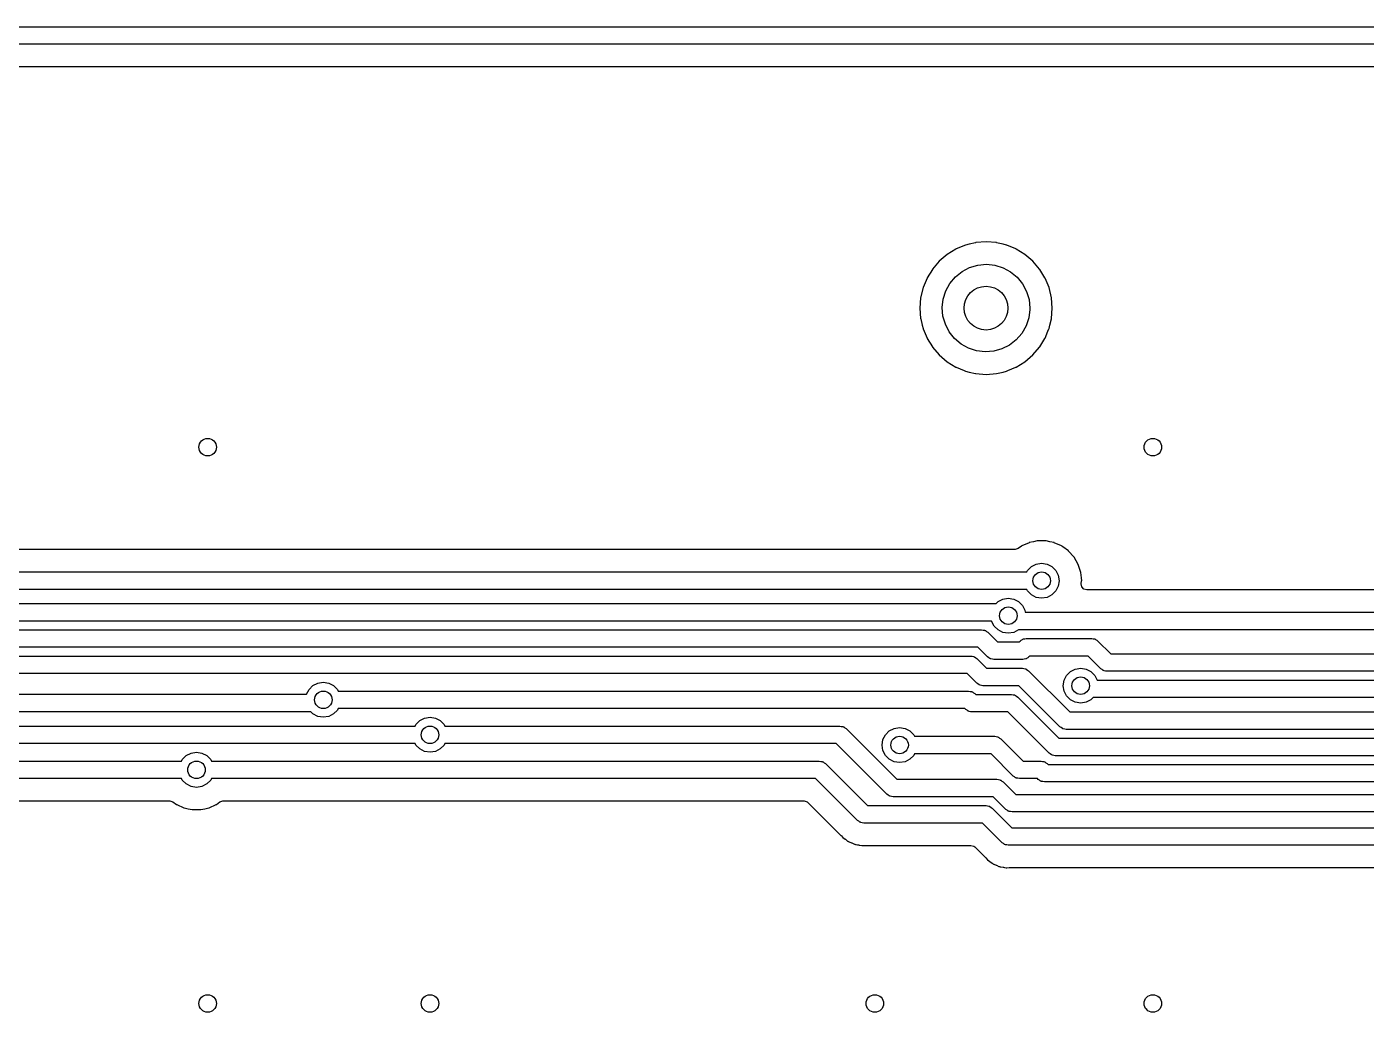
# Model space of a CAD drawing. Extents: x 61 to 228, y -146 to -45.
# Drawn here: x 138.11 to 168.7, y -67.51 to -45.01 of the extents above; entities that cross this region are included whole.
import ezdxf

# ---------------------------------------------------------------- set-up
doc = ezdxf.new("R2010")
doc.units = 0
doc.layers.add('BLACK', color=7, linetype='CONTINUOUS')

msp = doc.modelspace()

# ---------------------------------------------------------------- linework, layer by layer
at = {"layer": 'BLACK', "linetype": 'CONTINUOUS'}
for p, q in [((103.353, -45.012), (226.822, -45.012)), ((226.739, -45.412), (103.435, -45.412)), ((103.698, -45.9205), (226.476, -45.9205)), ((159.329, -50.0893), (159.135, -50.2082)), ((159.333, -50.0868), (159.329, -50.0893)), ((159.338, -50.0849), (159.333, -50.0868)), ((159.548, -49.9978), (159.338, -50.0849)), ((159.338, -50.0849), (159.338, -50.0849)), ((159.552, -49.9959), (159.548, -49.9978)), ((159.548, -49.9978), (159.548, -49.9978)), ((159.633, -49.9766), (159.552, -49.9959)), ((159.778, -49.9416), (159.633, -49.9766)), ((159.783, -49.9405), (159.778, -49.9416)), ((159.778, -49.9416), (159.778, -49.9416)), ((160.02, -49.9218), (159.783, -49.9405)), ((160.257, -49.9405), (160.02, -49.9218)), ((160.262, -49.9416), (160.257, -49.9405)), ((160.407, -49.9766), (160.262, -49.9416)), ((160.262, -49.9416), (160.262, -49.9416)), ((160.488, -49.9959), (160.407, -49.9766)), ((160.492, -49.9978), (160.488, -49.9959)), ((160.702, -50.0849), (160.492, -49.9978)), ((160.492, -49.9978), (160.492, -49.9978)), ((160.707, -50.0868), (160.702, -50.0849)), ((160.702, -50.0849), (160.702, -50.0849)), ((160.711, -50.0893), (160.707, -50.0868)), ((160.905, -50.2082), (160.711, -50.0893)), ((158.95, -50.365), (158.796, -50.5456)), ((159.131, -50.2108), (158.95, -50.365)), ((159.135, -50.2082), (159.131, -50.2108)), ((159.135, -50.2082), (159.135, -50.2082)), ((159.645, -50.5078), (159.833, -50.4527)), ((159.833, -50.4527), (160.027, -50.435)), ((160.027, -50.435), (160.221, -50.4554)), ((160.221, -50.4554), (160.408, -50.5131)), ((160.909, -50.2108), (160.905, -50.2082)), ((160.905, -50.2082), (160.905, -50.2082)), ((161.09, -50.365), (160.909, -50.2108)), ((161.244, -50.5456), (161.09, -50.365)), ((158.672, -50.748), (158.581, -50.9674)), ((158.674, -50.7438), (158.672, -50.748)), ((158.793, -50.5498), (158.674, -50.7438)), ((158.796, -50.5456), (158.793, -50.5498)), ((158.793, -50.5498), (158.793, -50.5498)), ((159.195, -50.87), (159.32, -50.7205)), ((159.32, -50.7205), (159.472, -50.5982)), ((159.472, -50.5982), (159.645, -50.5078)), ((160.408, -50.5131), (160.579, -50.606)), ((160.579, -50.606), (160.73, -50.7304)), ((160.73, -50.7304), (160.853, -50.8816)), ((161.247, -50.5498), (161.244, -50.5456)), ((161.366, -50.7438), (161.247, -50.5498)), ((161.247, -50.5498), (161.247, -50.5498)), ((161.368, -50.748), (161.366, -50.7438)), ((161.459, -50.9674), (161.368, -50.748)), ((158.581, -50.9674), (158.525, -51.1983)), ((159.042, -51.2271), (159.101, -51.0411)), ((159.101, -51.0411), (159.195, -50.87)), ((160.853, -50.8816), (160.945, -51.0539)), ((160.945, -51.0539), (161.001, -51.2408)), ((161.515, -51.1983), (161.459, -50.9674)), ((158.525, -51.1983), (158.507, -51.435)), ((159.02, -51.421), (159.042, -51.2271)), ((161.001, -51.2408), (161.02, -51.435)), ((161.533, -51.435), (161.515, -51.1983)), ((158.507, -51.435), (158.525, -51.6717)), ((158.525, -51.6717), (158.527, -51.6765)), ((158.527, -51.6765), (158.527, -51.6765)), ((158.527, -51.6765), (158.562, -51.8224)), ((159.036, -51.6155), (159.02, -51.421)), ((159.09, -51.8031), (159.036, -51.6155)), ((160.995, -51.6565), (160.934, -51.8417)), ((161.02, -51.4629), (160.995, -51.6565)), ((161.02, -51.435), (161.02, -51.4629)), ((161.478, -51.8224), (161.513, -51.6765)), ((161.513, -51.6765), (161.515, -51.6717)), ((161.513, -51.6765), (161.513, -51.6765)), ((161.515, -51.6717), (161.533, -51.435)), ((158.562, -51.8224), (158.581, -51.9026)), ((158.581, -51.9026), (158.583, -51.9072)), ((158.583, -51.9072), (158.583, -51.9072)), ((158.583, -51.9072), (158.607, -51.9645)), ((158.607, -51.9645), (158.672, -52.122)), ((159.179, -51.9767), (159.09, -51.8031)), ((159.301, -52.1297), (159.179, -51.9767)), ((160.934, -51.8417), (160.837, -52.0114)), ((161.368, -52.122), (161.433, -51.9645)), ((161.433, -51.9645), (161.457, -51.9072)), ((161.457, -51.9072), (161.459, -51.9026)), ((161.457, -51.9072), (161.457, -51.9072)), ((161.459, -51.9026), (161.478, -51.8224)), ((158.672, -52.122), (158.674, -52.1262)), ((158.674, -52.1262), (158.793, -52.3202)), ((159.449, -52.2561), (159.301, -52.1297)), ((159.62, -52.3514), (159.449, -52.2561)), ((160.556, -52.2793), (160.382, -52.3673)), ((160.71, -52.1592), (160.556, -52.2793)), ((160.837, -52.0114), (160.71, -52.1592)), ((161.247, -52.3202), (161.366, -52.1262)), ((161.366, -52.1262), (161.368, -52.122)), ((158.793, -52.3202), (158.793, -52.3202)), ((158.793, -52.3202), (158.796, -52.3244)), ((158.796, -52.3244), (158.95, -52.505)), ((158.95, -52.505), (159.131, -52.6592)), ((159.805, -52.4117), (159.62, -52.3514)), ((159.999, -52.4348), (159.805, -52.4117)), ((160.194, -52.4198), (159.999, -52.4348)), ((160.382, -52.3673), (160.194, -52.4198)), ((160.909, -52.6592), (161.09, -52.505)), ((161.09, -52.505), (161.244, -52.3244)), ((161.244, -52.3244), (161.247, -52.3202)), ((161.247, -52.3202), (161.247, -52.3202)), ((159.131, -52.6592), (159.135, -52.6618)), ((159.135, -52.6618), (159.135, -52.6618)), ((159.135, -52.6618), (159.329, -52.7807)), ((159.329, -52.7807), (159.333, -52.7832)), ((159.333, -52.7832), (159.338, -52.7851)), ((159.338, -52.7851), (159.338, -52.7851)), ((159.338, -52.7851), (159.521, -52.861)), ((159.521, -52.861), (159.552, -52.8741)), ((159.552, -52.8741), (159.633, -52.8934)), ((159.633, -52.8934), (159.778, -52.9284)), ((160.262, -52.9284), (160.407, -52.8934)), ((160.407, -52.8934), (160.488, -52.8741)), ((160.488, -52.8741), (160.519, -52.861)), ((160.519, -52.861), (160.702, -52.7851)), ((160.702, -52.7851), (160.707, -52.7832)), ((160.702, -52.7851), (160.702, -52.7851)), ((160.707, -52.7832), (160.711, -52.7807)), ((160.711, -52.7807), (160.905, -52.6618)), ((160.905, -52.6618), (160.909, -52.6592)), ((160.905, -52.6618), (160.905, -52.6618)), ((159.778, -52.9284), (159.778, -52.9284)), ((159.778, -52.9284), (159.783, -52.9295)), ((159.783, -52.9295), (160.02, -52.9482)), ((160.02, -52.9482), (160.257, -52.9295)), ((160.257, -52.9295), (160.262, -52.9284)), ((160.262, -52.9284), (160.262, -52.9284)), ((160.828, -56.8708), (160.753, -56.9254)), ((160.833, -56.8669), (160.828, -56.8708)), ((160.828, -56.8708), (160.828, -56.8708)), ((160.839, -56.8642), (160.833, -56.8669)), ((161.002, -56.7919), (160.839, -56.8642)), ((160.839, -56.8642), (160.839, -56.8642)), ((161.008, -56.7892), (161.002, -56.7919)), ((161.002, -56.7919), (161.002, -56.7919)), ((161.101, -56.7694), (161.008, -56.7892)), ((161.188, -56.7509), (161.101, -56.7694)), ((161.195, -56.7495), (161.188, -56.7509)), ((161.188, -56.7509), (161.188, -56.7509)), ((161.385, -56.7495), (161.195, -56.7495)), ((161.392, -56.7509), (161.385, -56.7495)), ((161.479, -56.7694), (161.392, -56.7509)), ((161.392, -56.7509), (161.392, -56.7509)), ((161.572, -56.7892), (161.479, -56.7694)), ((161.578, -56.7919), (161.572, -56.7892)), ((161.741, -56.8642), (161.578, -56.7919)), ((161.578, -56.7919), (161.578, -56.7919)), ((161.747, -56.8669), (161.741, -56.8642)), ((161.741, -56.8642), (161.741, -56.8642)), ((161.752, -56.8708), (161.747, -56.8669)), ((161.774, -56.8866), (161.752, -56.8708)), ((161.752, -56.8708), (161.752, -56.8708)), ((161.901, -56.9791), (161.774, -56.8866)), ((160.679, -56.9495), (117.694, -56.9495)), ((160.686, -56.9493), (160.679, -56.9495)), ((160.753, -56.9254), (160.686, -56.9493)), ((161.906, -56.984), (161.901, -56.9791)), ((162.024, -57.1155), (161.906, -56.984)), ((161.906, -56.984), (161.906, -56.984)), ((162.029, -57.1211), (162.024, -57.1155)), ((162.125, -57.2864), (162.029, -57.1211)), ((117.431, -57.458), (160.949, -57.458)), ((160.949, -57.458), (160.966, -57.4229)), ((160.966, -57.4229), (161.055, -57.3344)), ((161.055, -57.3344), (161.166, -57.2776)), ((161.166, -57.2776), (161.29, -57.258)), ((161.29, -57.258), (161.414, -57.2776)), ((161.414, -57.2776), (161.525, -57.3344)), ((161.525, -57.3344), (161.614, -57.4229)), ((161.614, -57.4229), (161.67, -57.5344)), ((162.184, -57.4681), (162.125, -57.2864)), ((162.184, -57.4746), (162.184, -57.4681)), ((162.197, -57.5966), (162.184, -57.4746)), ((162.184, -57.4746), (162.184, -57.4746)), ((161.67, -57.7816), (161.614, -57.8931)), ((161.67, -57.5344), (161.69, -57.658)), ((161.69, -57.658), (161.67, -57.7816)), ((162.196, -57.7308), (162.203, -57.6646)), ((162.207, -57.7963), (162.196, -57.7308)), ((162.204, -57.658), (162.197, -57.5966)), ((162.203, -57.6646), (162.204, -57.658)), ((162.253, -57.85), (162.207, -57.7963)), ((160.949, -57.858), (117.348, -57.858)), ((160.293, -58.1339), (160.404, -58.0771)), ((160.404, -58.0771), (160.528, -58.0575)), ((160.528, -58.0575), (160.652, -58.0771)), ((160.652, -58.0771), (160.763, -58.1339)), ((160.966, -57.8931), (160.949, -57.858)), ((161.055, -57.9816), (160.966, -57.8931)), ((161.166, -58.0384), (161.055, -57.9816)), ((161.29, -58.058), (161.166, -58.0384)), ((161.414, -58.0384), (161.29, -58.058)), ((161.525, -57.9816), (161.414, -58.0384)), ((161.614, -57.8931), (161.525, -57.9816)), ((162.321, -57.87), (162.253, -57.85)), ((173.27, -57.87), (162.321, -57.87)), ((127.12, -58.1785), (160.248, -58.1785)), ((160.248, -58.1785), (160.293, -58.1339)), ((160.763, -58.1339), (160.852, -58.2224)), ((160.852, -58.2224), (160.908, -58.3339)), ((160.908, -58.3339), (160.915, -58.3785)), ((160.915, -58.3785), (173.532, -58.3785)), ((160.147, -58.5785), (127.134, -58.5785)), ((160.148, -58.5811), (160.147, -58.5785)), ((160.204, -58.6926), (160.148, -58.5811)), ((160.293, -58.7811), (160.204, -58.6926)), ((127.369, -58.778), (159.918, -58.778)), ((159.918, -58.778), (159.951, -58.7855)), ((159.951, -58.7855), (159.984, -58.7892)), ((159.984, -58.7892), (159.994, -58.7953)), ((159.994, -58.7953), (160.005, -58.7979)), ((160.005, -58.7979), (160.031, -58.8188)), ((160.031, -58.8188), (160.059, -58.8366)), ((160.059, -58.8366), (160.28, -59.057)), ((160.404, -58.8379), (160.293, -58.7811)), ((160.528, -58.8575), (160.404, -58.8379)), ((160.652, -58.8379), (160.528, -58.8575)), ((160.763, -58.7811), (160.652, -58.8379)), ((160.766, -58.7785), (160.763, -58.7811)), ((173.615, -58.7785), (160.766, -58.7785)), ((160.776, -59.057), (160.797, -59.0363)), ((160.797, -59.0363), (160.825, -59.0186)), ((160.825, -59.0186), (160.851, -58.9978)), ((160.851, -58.9978), (160.863, -58.9952)), ((160.863, -58.9952), (160.872, -58.9891)), ((160.872, -58.9891), (160.906, -58.9854)), ((160.906, -58.9854), (160.938, -58.978)), ((160.938, -58.978), (162.435, -58.978)), ((162.435, -58.978), (162.468, -58.9855)), ((162.468, -58.9855), (162.501, -58.9892)), ((162.501, -58.9892), (162.511, -58.9953)), ((162.511, -58.9953), (162.522, -58.9979)), ((162.522, -58.9979), (162.548, -59.0188)), ((162.548, -59.0188), (162.576, -59.0366)), ((162.576, -59.0366), (162.867, -59.3275)), ((159.835, -59.178), (127.452, -59.178)), ((160.055, -59.3984), (159.835, -59.178)), ((160.28, -59.057), (160.776, -59.057)), ((162.867, -59.3275), (198.835, -59.3275)), ((127.617, -59.3775), (159.67, -59.3775)), ((159.67, -59.3775), (159.702, -59.385)), ((159.702, -59.385), (159.736, -59.3887)), ((159.736, -59.3887), (159.745, -59.3949)), ((159.745, -59.3949), (159.757, -59.3974)), ((159.757, -59.3974), (159.783, -59.4183)), ((159.783, -59.4183), (159.811, -59.4361)), ((159.811, -59.4361), (160.031, -59.6565)), ((160.084, -59.4162), (160.055, -59.3984)), ((160.11, -59.4371), (160.084, -59.4162)), ((160.121, -59.4396), (160.11, -59.4371)), ((160.131, -59.4458), (160.121, -59.4396)), ((160.164, -59.4495), (160.131, -59.4458)), ((160.196, -59.457), (160.164, -59.4495)), ((160.859, -59.457), (160.196, -59.457)), ((160.892, -59.4496), (160.859, -59.457)), ((160.925, -59.4459), (160.892, -59.4496)), ((160.935, -59.4398), (160.925, -59.4459)), ((160.946, -59.4372), (160.935, -59.4398)), ((160.972, -59.4164), (160.946, -59.4372)), ((161, -59.3987), (160.972, -59.4164)), ((161.021, -59.378), (161, -59.3987)), ((162.352, -59.378), (161.021, -59.378)), ((162.057, -59.6744), (162.181, -59.6549)), ((162.181, -59.6549), (162.305, -59.6744)), ((162.643, -59.6689), (162.352, -59.378)), ((159.587, -59.7775), (127.7, -59.7775)), ((159.807, -59.9979), (159.587, -59.7775)), ((160.031, -59.6565), (160.852, -59.6565)), ((160.852, -59.6565), (160.885, -59.664)), ((160.885, -59.664), (160.918, -59.6678)), ((160.918, -59.6678), (160.928, -59.6739)), ((160.928, -59.6739), (160.939, -59.6764)), ((160.939, -59.6764), (160.965, -59.6973)), ((160.965, -59.6973), (160.993, -59.7151)), ((160.993, -59.7151), (161.933, -60.6544)), ((161.781, -60.0549), (161.801, -59.9313)), ((161.801, -59.9313), (161.857, -59.8198)), ((161.857, -59.8198), (161.946, -59.7313)), ((161.946, -59.7313), (162.057, -59.6744)), ((162.305, -59.6744), (162.416, -59.7313)), ((162.416, -59.7313), (162.505, -59.8198)), ((162.505, -59.8198), (162.559, -59.927)), ((162.559, -59.927), (199.083, -59.927)), ((162.671, -59.6867), (162.643, -59.6689)), ((162.697, -59.7076), (162.671, -59.6867)), ((162.708, -59.7102), (162.697, -59.7076)), ((162.718, -59.7163), (162.708, -59.7102)), ((162.751, -59.72), (162.718, -59.7163)), ((162.784, -59.7275), (162.751, -59.72)), ((198.917, -59.7275), (162.784, -59.7275)), ((127.59, -60.252), (144.502, -60.252)), ((144.502, -60.252), (144.558, -60.1419)), ((144.558, -60.1419), (144.647, -60.0534)), ((144.647, -60.0534), (144.758, -59.9966)), ((144.758, -59.9966), (144.882, -59.977)), ((144.882, -59.977), (145.006, -59.9966)), ((145.006, -59.9966), (145.117, -60.0534)), ((145.117, -60.0534), (145.206, -60.1419)), ((145.206, -60.1419), (145.223, -60.177)), ((145.223, -60.177), (159.622, -60.177)), ((159.622, -60.177), (159.654, -60.1845)), ((159.654, -60.1845), (159.687, -60.1882)), ((159.687, -60.1882), (159.697, -60.1944)), ((159.697, -60.1944), (159.708, -60.1969)), ((159.708, -60.1969), (159.734, -60.2178)), ((159.734, -60.2178), (159.763, -60.2356)), ((159.763, -60.2356), (159.783, -60.256)), ((159.783, -60.256), (160.604, -60.256)), ((159.835, -60.0157), (159.807, -59.9979)), ((159.861, -60.0366), (159.835, -60.0157)), ((159.873, -60.0392), (159.861, -60.0366)), ((159.882, -60.0453), (159.873, -60.0392)), ((159.916, -60.049), (159.882, -60.0453)), ((159.948, -60.0565), (159.916, -60.049)), ((160.769, -60.0565), (159.948, -60.0565)), ((160.604, -60.256), (160.637, -60.2635)), ((160.637, -60.2635), (160.67, -60.2673)), ((160.67, -60.2673), (160.679, -60.2734)), ((161.708, -60.9958), (160.769, -60.0565)), ((161.801, -60.1785), (161.781, -60.0549)), ((161.857, -60.29), (161.801, -60.1785)), ((160.679, -60.2734), (160.691, -60.276)), ((160.691, -60.276), (160.717, -60.2968)), ((160.717, -60.2968), (160.745, -60.3146)), ((160.745, -60.3146), (161.684, -61.2539)), ((161.946, -60.3785), (161.857, -60.29)), ((162.057, -60.4353), (161.946, -60.3785)), ((162.181, -60.4549), (162.057, -60.4353)), ((162.305, -60.4353), (162.181, -60.4549)), ((162.416, -60.3785), (162.305, -60.4353)), ((162.468, -60.327), (162.416, -60.3785)), ((199.166, -60.327), (162.468, -60.327)), ((144.598, -60.652), (127.673, -60.652)), ((144.647, -60.7006), (144.598, -60.652)), ((144.758, -60.7574), (144.647, -60.7006)), ((144.882, -60.777), (144.758, -60.7574)), ((145.006, -60.7574), (144.882, -60.777)), ((145.117, -60.7006), (145.006, -60.7574)), ((145.206, -60.6121), (145.117, -60.7006)), ((145.223, -60.577), (145.206, -60.6121)), ((159.538, -60.577), (145.223, -60.577)), ((146.996, -60.9414), (147.085, -60.8529)), ((147.085, -60.8529), (147.196, -60.7961)), ((147.196, -60.7961), (147.32, -60.7765)), ((147.32, -60.7765), (147.444, -60.7961)), ((147.444, -60.7961), (147.555, -60.8529)), ((147.555, -60.8529), (147.644, -60.9414)), ((159.559, -60.5974), (159.538, -60.577)), ((159.587, -60.6152), (159.559, -60.5974)), ((159.613, -60.6361), (159.587, -60.6152)), ((159.624, -60.6387), (159.613, -60.6361)), ((159.634, -60.6448), (159.624, -60.6387)), ((159.667, -60.6485), (159.634, -60.6448)), ((159.7, -60.656), (159.667, -60.6485)), ((160.521, -60.656), (159.7, -60.656)), ((161.46, -61.5953), (160.521, -60.656)), ((161.933, -60.6544), (199.769, -60.6544)), ((127.714, -60.9765), (146.979, -60.9765)), ((146.979, -60.9765), (146.996, -60.9414)), ((147.644, -60.9414), (147.661, -60.9765)), ((147.661, -60.9765), (156.681, -60.9765)), ((156.681, -60.9765), (156.713, -60.984)), ((156.713, -60.984), (156.747, -60.9877)), ((156.747, -60.9877), (156.756, -60.9939)), ((156.756, -60.9939), (156.768, -60.9964)), ((156.768, -60.9964), (156.794, -61.0173)), ((156.794, -61.0173), (156.822, -61.0351)), ((156.822, -61.0351), (157.979, -62.1925)), ((157.665, -61.2871), (157.722, -61.1756)), ((157.722, -61.1756), (157.81, -61.0871)), ((157.81, -61.0871), (157.922, -61.0302)), ((157.922, -61.0302), (158.045, -61.0107)), ((158.045, -61.0107), (158.169, -61.0302)), ((158.169, -61.0302), (158.28, -61.0871)), ((158.28, -61.0871), (158.369, -61.1756)), ((158.369, -61.1756), (158.387, -61.2107)), ((161.737, -61.0136), (161.708, -60.9958)), ((161.763, -61.0344), (161.737, -61.0136)), ((161.774, -61.037), (161.763, -61.0344)), ((161.784, -61.0431), (161.774, -61.037)), ((161.817, -61.0469), (161.784, -61.0431)), ((161.849, -61.0544), (161.817, -61.0469)), ((199.851, -61.0544), (161.849, -61.0544)), ((146.979, -61.3765), (127.797, -61.3765)), ((146.996, -61.4116), (146.979, -61.3765)), ((147.085, -61.5001), (146.996, -61.4116)), ((147.644, -61.4116), (147.555, -61.5001)), ((147.661, -61.3765), (147.644, -61.4116)), ((156.598, -61.3765), (147.661, -61.3765)), ((157.755, -62.5339), (156.598, -61.3765)), ((157.645, -61.4107), (157.665, -61.2871)), ((157.665, -61.5343), (157.645, -61.4107)), ((158.387, -61.2107), (160.217, -61.2107)), ((160.217, -61.2107), (160.25, -61.2182)), ((160.25, -61.2182), (160.283, -61.2219)), ((160.283, -61.2219), (160.293, -61.228)), ((160.293, -61.228), (160.304, -61.2306)), ((160.304, -61.2306), (160.33, -61.2515)), ((160.33, -61.2515), (160.358, -61.2692)), ((160.358, -61.2692), (160.865, -61.776)), ((161.684, -61.2539), (200.272, -61.2539)), ((127.762, -61.776), (141.645, -61.776)), ((141.645, -61.776), (141.662, -61.7409)), ((141.662, -61.7409), (141.751, -61.6524)), ((141.751, -61.6524), (141.862, -61.5956)), ((141.862, -61.5956), (141.986, -61.576)), ((141.986, -61.576), (142.11, -61.5956)), ((142.11, -61.5956), (142.221, -61.6524)), ((142.221, -61.6524), (142.31, -61.7409)), ((142.31, -61.7409), (142.327, -61.776)), ((142.327, -61.776), (156.21, -61.776)), ((147.196, -61.5569), (147.085, -61.5001)), ((147.32, -61.5765), (147.196, -61.5569)), ((147.444, -61.5569), (147.32, -61.5765)), ((147.555, -61.5001), (147.444, -61.5569)), ((156.21, -61.776), (156.243, -61.7835)), ((156.243, -61.7835), (156.276, -61.7872)), ((156.276, -61.7872), (156.286, -61.7934)), ((156.286, -61.7934), (156.297, -61.7959)), ((156.297, -61.7959), (156.323, -61.8168)), ((157.722, -61.6458), (157.665, -61.5343)), ((157.81, -61.7343), (157.722, -61.6458)), ((157.922, -61.7911), (157.81, -61.7343)), ((158.045, -61.8107), (157.922, -61.7911)), ((158.169, -61.7911), (158.045, -61.8107)), ((158.28, -61.7343), (158.169, -61.7911)), ((158.369, -61.6458), (158.28, -61.7343)), ((158.387, -61.6107), (158.369, -61.6458)), ((160.134, -61.6107), (158.387, -61.6107)), ((160.641, -62.1174), (160.134, -61.6107)), ((160.865, -61.776), (161.276, -61.776)), ((161.276, -61.776), (161.309, -61.7835)), ((161.309, -61.7835), (161.342, -61.7872)), ((161.342, -61.7872), (161.352, -61.7934)), ((161.352, -61.7934), (161.363, -61.7959)), ((161.363, -61.7959), (161.389, -61.8168)), ((161.488, -61.6131), (161.46, -61.5953)), ((161.514, -61.6339), (161.488, -61.6131)), ((161.526, -61.6365), (161.514, -61.6339)), ((161.535, -61.6426), (161.526, -61.6365)), ((161.569, -61.6464), (161.535, -61.6426)), ((161.601, -61.6539), (161.569, -61.6464)), ((200.383, -61.6539), (161.601, -61.6539)), ((156.323, -61.8168), (156.351, -61.8346)), ((156.351, -61.8346), (157.309, -62.792)), ((161.389, -61.8168), (161.417, -61.8346)), ((161.417, -61.8346), (161.436, -61.8534)), ((161.436, -61.8534), (217.264, -61.8534)), ((141.645, -62.176), (127.845, -62.176)), ((141.662, -62.2111), (141.645, -62.176)), ((141.751, -62.2996), (141.662, -62.2111)), ((141.862, -62.3564), (141.751, -62.2996)), ((141.986, -62.376), (141.862, -62.3564)), ((142.11, -62.3564), (141.986, -62.376)), ((142.221, -62.2996), (142.11, -62.3564)), ((142.31, -62.2111), (142.221, -62.2996)), ((142.327, -62.176), (142.31, -62.2111)), ((156.127, -62.176), (142.327, -62.176)), ((157.085, -63.1334), (156.127, -62.176)), ((157.979, -62.1925), (160.269, -62.1925)), ((160.269, -62.1925), (160.301, -62.2)), ((160.301, -62.2), (160.334, -62.2037)), ((160.334, -62.2037), (160.344, -62.2098)), ((160.344, -62.2098), (160.355, -62.2124)), ((160.355, -62.2124), (160.381, -62.2333)), ((160.381, -62.2333), (160.41, -62.2511)), ((160.41, -62.2511), (160.697, -62.538)), ((160.669, -62.1352), (160.641, -62.1174)), ((160.695, -62.1561), (160.669, -62.1352)), ((160.706, -62.1586), (160.695, -62.1561)), ((160.716, -62.1648), (160.706, -62.1586)), ((160.749, -62.1685), (160.716, -62.1648)), ((160.782, -62.176), (160.749, -62.1685)), ((161.193, -62.176), (160.782, -62.176)), ((161.212, -62.1948), (161.193, -62.176)), ((161.24, -62.2126), (161.212, -62.1948)), ((161.266, -62.2335), (161.24, -62.2126)), ((161.277, -62.236), (161.266, -62.2335)), ((161.287, -62.2422), (161.277, -62.236)), ((161.32, -62.2459), (161.287, -62.2422)), ((161.353, -62.2534), (161.32, -62.2459)), ((217.347, -62.2534), (161.353, -62.2534)), ((128.108, -62.6845), (141.375, -62.6845)), ((141.375, -62.6845), (141.443, -62.7045)), ((141.443, -62.7045), (141.449, -62.7086)), ((141.449, -62.7086), (141.529, -62.7671)), ((142.443, -62.7671), (142.523, -62.7086)), ((142.523, -62.7086), (142.59, -62.6847)), ((142.59, -62.6847), (142.597, -62.6845)), ((142.597, -62.6845), (155.864, -62.6845)), ((155.864, -62.6845), (155.932, -62.7045)), ((155.932, -62.7045), (155.953, -62.7214)), ((157.783, -62.5517), (157.755, -62.5339)), ((157.809, -62.5726), (157.783, -62.5517)), ((157.821, -62.5751), (157.809, -62.5726)), ((157.83, -62.5812), (157.821, -62.5751)), ((157.864, -62.585), (157.83, -62.5812)), ((157.896, -62.5925), (157.864, -62.585)), ((160.185, -62.5925), (157.896, -62.5925)), ((160.472, -62.8794), (160.185, -62.5925)), ((160.697, -62.538), (187.452, -62.538)), ((141.529, -62.7671), (141.535, -62.7698)), ((141.535, -62.7698), (141.535, -62.7698)), ((141.535, -62.7698), (141.698, -62.8421)), ((141.698, -62.8421), (141.704, -62.8448)), ((141.704, -62.8448), (141.797, -62.8646)), ((141.797, -62.8646), (141.884, -62.8831)), ((141.884, -62.8831), (141.884, -62.8831)), ((141.884, -62.8831), (141.891, -62.8845)), ((141.891, -62.8845), (142.081, -62.8845)), ((142.081, -62.8845), (142.088, -62.8831)), ((142.088, -62.8831), (142.175, -62.8646)), ((142.088, -62.8831), (142.088, -62.8831)), ((142.175, -62.8646), (142.268, -62.8448)), ((142.268, -62.8448), (142.274, -62.8421)), ((142.274, -62.8421), (142.437, -62.7698)), ((142.437, -62.7698), (142.443, -62.7671)), ((142.437, -62.7698), (142.437, -62.7698)), ((155.953, -62.7214), (156.705, -63.4725)), ((157.309, -62.792), (160.02, -62.792)), ((160.02, -62.792), (160.053, -62.7995)), ((160.053, -62.7995), (160.086, -62.8032)), ((160.086, -62.8032), (160.096, -62.8094)), ((160.096, -62.8094), (160.107, -62.8119)), ((160.107, -62.8119), (160.133, -62.8328)), ((160.133, -62.8328), (160.161, -62.8506)), ((160.161, -62.8506), (160.611, -63.3)), ((160.501, -62.8972), (160.472, -62.8794)), ((160.527, -62.9181), (160.501, -62.8972)), ((160.538, -62.9206), (160.527, -62.9181)), ((160.548, -62.9268), (160.538, -62.9206)), ((160.581, -62.9305), (160.548, -62.9268)), ((160.613, -62.938), (160.581, -62.9305)), ((187.315, -62.938), (160.613, -62.938)), ((157.113, -63.1512), (157.085, -63.1334)), ((157.139, -63.1721), (157.113, -63.1512)), ((157.15, -63.1746), (157.139, -63.1721)), ((157.16, -63.1808), (157.15, -63.1746)), ((157.193, -63.1845), (157.16, -63.1808)), ((157.226, -63.192), (157.193, -63.1845)), ((159.937, -63.192), (157.226, -63.192)), ((160.387, -63.6414), (159.937, -63.192)), ((160.611, -63.3), (186.436, -63.3)), ((156.705, -63.4725), (156.71, -63.4788)), ((156.71, -63.4788), (156.748, -63.5224)), ((156.748, -63.5224), (156.801, -63.5591)), ((156.801, -63.5591), (156.806, -63.5631)), ((156.806, -63.5631), (156.856, -63.6025)), ((156.856, -63.6025), (156.863, -63.6056)), ((156.863, -63.6056), (156.865, -63.607)), ((156.865, -63.607), (156.88, -63.6154)), ((156.88, -63.6154), (156.883, -63.6166)), ((156.883, -63.6166), (156.889, -63.621)), ((156.889, -63.621), (156.896, -63.6237)), ((156.896, -63.6237), (156.896, -63.6238)), ((156.896, -63.6238), (156.948, -63.6442)), ((156.948, -63.6442), (156.954, -63.6468)), ((156.954, -63.6468), (157.013, -63.673)), ((157.013, -63.673), (157.02, -63.6744)), ((157.02, -63.6744), (157.023, -63.6752)), ((157.023, -63.6752), (157.039, -63.6799)), ((157.039, -63.6799), (157.041, -63.6805)), ((157.041, -63.6805), (157.049, -63.6833)), ((157.049, -63.6833), (157.056, -63.6843)), ((157.056, -63.6843), (157.056, -63.6843)), ((157.056, -63.6843), (157.086, -63.6882)), ((157.086, -63.6882), (157.112, -63.6916)), ((157.112, -63.6916), (157.118, -63.6927)), ((157.118, -63.6927), (157.181, -63.7043)), ((157.181, -63.7043), (157.189, -63.7039)), ((157.189, -63.7039), (157.243, -63.7007)), ((157.189, -63.7039), (157.189, -63.7039)), ((157.243, -63.7007), (157.251, -63.7005)), ((157.251, -63.7005), (159.674, -63.7005)), ((159.674, -63.7005), (159.742, -63.7205)), ((159.742, -63.7205), (159.763, -63.7374)), ((159.763, -63.7374), (160.007, -63.9805)), ((160.415, -63.6592), (160.387, -63.6414)), ((160.441, -63.6801), (160.415, -63.6592)), ((160.452, -63.6826), (160.441, -63.6801)), ((160.462, -63.6888), (160.452, -63.6826)), ((160.495, -63.6925), (160.462, -63.6888)), ((160.528, -63.7), (160.495, -63.6925)), ((186.353, -63.7), (160.528, -63.7)), ((160.007, -63.9805), (160.012, -63.9868)), ((160.012, -63.9868), (160.05, -64.0304)), ((160.05, -64.0304), (160.103, -64.0671)), ((160.103, -64.0671), (160.108, -64.071)), ((160.108, -64.071), (160.158, -64.1105)), ((160.158, -64.1105), (160.165, -64.1136)), ((160.165, -64.1136), (160.167, -64.115)), ((160.167, -64.115), (160.182, -64.1234)), ((160.182, -64.1234), (160.185, -64.1246)), ((160.185, -64.1246), (160.191, -64.129)), ((160.191, -64.129), (160.198, -64.1317)), ((160.198, -64.1317), (160.198, -64.1318)), ((160.198, -64.1318), (160.25, -64.1522)), ((160.25, -64.1522), (160.256, -64.1548)), ((160.256, -64.1548), (160.315, -64.181)), ((160.315, -64.181), (160.322, -64.1824)), ((160.322, -64.1824), (160.325, -64.1832)), ((160.325, -64.1832), (160.341, -64.1879)), ((160.341, -64.1879), (160.343, -64.1885)), ((160.343, -64.1885), (160.351, -64.1913)), ((160.351, -64.1913), (160.358, -64.1923)), ((160.358, -64.1923), (160.414, -64.1996)), ((160.414, -64.1996), (160.42, -64.2007)), ((160.42, -64.2007), (160.44, -64.2042)), ((160.44, -64.2042), (160.483, -64.2123)), ((160.483, -64.2123), (160.491, -64.2119)), ((160.491, -64.2119), (160.545, -64.2087)), ((160.491, -64.2119), (160.491, -64.2119)), ((160.545, -64.2087), (160.553, -64.2085)), ((160.553, -64.2085), (186.09, -64.2085))]:
    msp.add_line(p, q, dxfattribs=at)
at = {"layer": 'BLACK'}
for centre, radius in [((160.02, -51.435), 0.5), ((142.24, -54.61), 0.2), ((163.83, -54.61), 0.2), ((161.29, -57.658), 0.2), ((160.528, -58.4575), 0.2), ((162.181, -60.0549), 0.2), ((144.882, -60.377), 0.2), ((147.32, -61.1765), 0.2), ((158.045, -61.4107), 0.2), ((141.986, -61.976), 0.2), ((142.24, -67.31), 0.2), ((147.32, -67.31), 0.2), ((157.48, -67.31), 0.2), ((163.83, -67.31), 0.2)]:
    msp.add_circle(centre, radius, dxfattribs=at)

doc.saveas('drawing.dxf')
